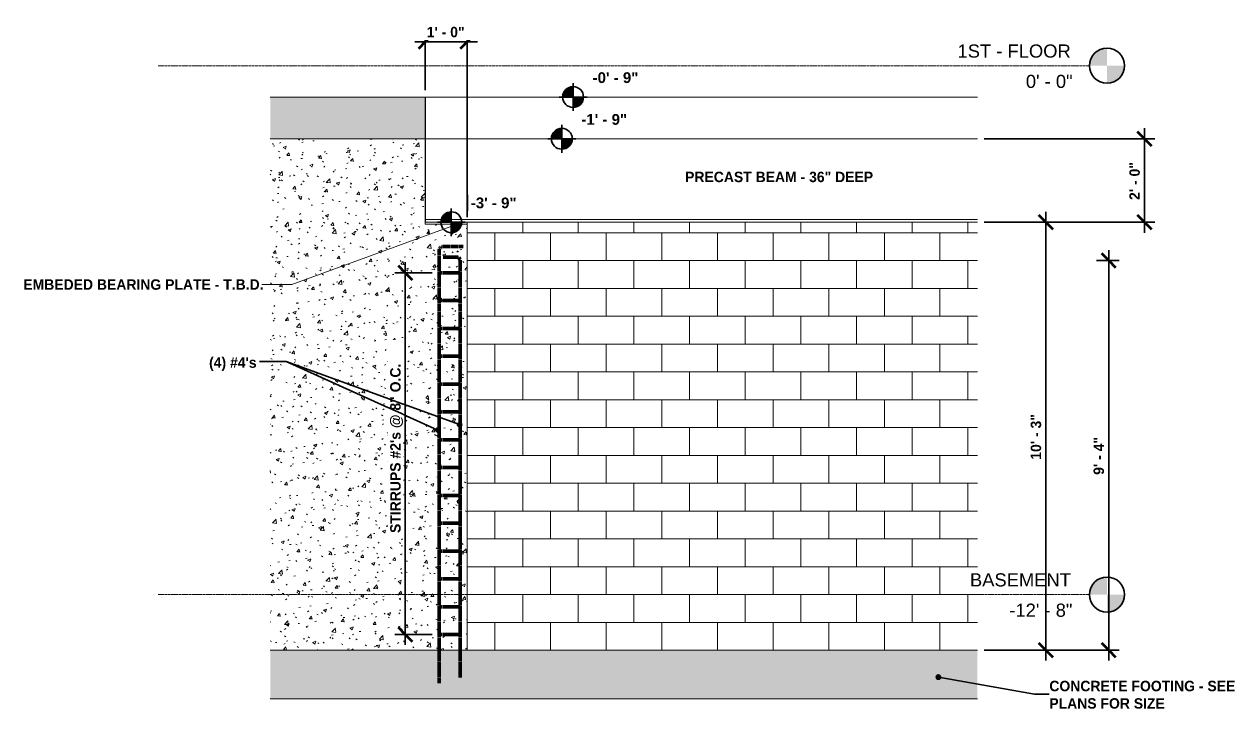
# Model space of a CAD drawing. Header units: inches. Extents: x -11943 to -10128, y -204 to 11732.
# Drawn here: x -10476.3 to -10128.2, y -184.8 to 11.9 of the extents above; entities that cross this region are included whole.
import ezdxf

# ---------------------------------------------------------------- set-up
doc = ezdxf.new("R2010")
doc.units = ezdxf.units.IN
doc.header["$MEASUREMENT"] = 0
doc.linetypes.add('Dash 1_16_', pattern=[0.125, 0.0625, -0.0625])
doc.linetypes.add('Grid Line 1_2_', pattern=[0.875, 0.5, -0.125, 0.125, -0.125])
for name, color, linetype, lineweight in [('A-ANNO-DIMS', 211, 'Continuous', 9), ('A-ANNO-DIMS-32', 211, 'Continuous', 9), ('A-ANNO-IDEN', 131, 'Continuous', 30), ('A-ANNO-NOTE', 131, 'Continuous', 30), ('A-DETL', 90, 'Continuous', 9), ('A-FLOR-LEVL', 51, 'Continuous', 9), ('A-WALL-PATT', 111, 'Continuous', 18), ('G-ANNO-DIMS', 111, 'Continuous', 9), ('G-ANNO-TEXT', 231, 'Continuous', 9), ('S-BEAM', 12, 'Continuous', 9), ('S-BEAM-IDEN', 2, 'Continuous', 30), ('S-FNDN', 32, 'Continuous', 18)]:
    doc.layers.add(name, color=color, linetype=linetype, lineweight=lineweight)
doc.styles.add('Arial_1', font='arial.ttf', dxfattribs={"height": 3.779528})
doc.styles.add('Arial_B_2', font='arialbd.ttf', dxfattribs={"height": 3.095238})
doc.styles.add('Century Gothic_B', font='', dxfattribs={"height": 3})
doc.styles.get('Century Gothic_B').set_extended_font_data('Century Gothic', bold=True)
doc.dimstyles.new('OD__1_16__Tol___2', dxfattribs={"dimscale": 12, "dimtxt": 3.132505, "dimasz": 0.333333, "dimexe": 0.25, "dimexo": 0.166667, "dimgap": 0.041667, "dimtad": 1, "dimdec": 4, "dimrnd": 0.0625, "dimzin": 3, "dimdsep": 46, "dimlunit": 4, "dimtxsty": 'Century Gothic_B', "dimblk1": 'OBLIQUE', "dimblk2": 'OBLIQUE', "dimsah": 1, "dimcen": 0.09, "dimdle": 0.25, "dimazin": 0, "dimtfac": 1, "dimtdec": 4, "dimtix": 1, "dimtmove": 0, "dimatfit": 3, "dimfxl": 1, "dimtvp": 1, "dimtfill": 1, "dimfrac": 2, "dimtolj": 1, "dimtzin": 0, "dimlwd": 30, "dimlwe": 30, "dimarcsym": 2})
doc.dimstyles.new('OD__1_4__Tol___1', dxfattribs={"dimscale": 12, "dimtxt": 3.132505, "dimasz": 0.333333, "dimexe": 0.25, "dimexo": 0.166667, "dimgap": 0.041667, "dimtad": 1, "dimrnd": 0.25, "dimzin": 1, "dimdsep": 46, "dimlunit": 4, "dimtxsty": 'Century Gothic_B', "dimblk1": 'OBLIQUE', "dimblk2": 'OBLIQUE', "dimsah": 1, "dimcen": 0.09, "dimdle": 0.25, "dimazin": 0, "dimtfac": 1, "dimtdec": 4, "dimtix": 1, "dimtmove": 0, "dimatfit": 3, "dimfxl": 1, "dimtvp": 1, "dimtfill": 1, "dimfrac": 2, "dimtolj": 1, "dimtzin": 0, "dimlwd": 30, "dimlwe": 30, "dimarcsym": 2})
pattern_1 = [(50, (-11453.3955, 0), (9.180645, -0.803093), [0.96, -10.56]), (355, (-11453.3955, 0), (-1.77559, 9.62839), [0.768, -8.448]), (100.451, (-11452.6305, -0.067), (7.405105, 8.824643), [0.816, -8.975]), (46.184, (-11453.396, 2.56), (13.66062, -2.11881), [1.44, -15.84]), (96.636, (-11452.258, 2.383), (11.96321, 12.46902), [1.224, -13.462]), (351.184, (-11453.396, 2.56), (11.96333, 12.46879), [1.152, -12.672]), (21, (-11452.1155, 1.92), (7.640226, -5.153266), [0.96, -10.56]), (326, (-11452.1155, 1.92), (3.11497, 9.282), [0.768, -8.448]), (71.451, (-11451.4795, 1.491), (10.75492, 4.12814), [0.816, -8.975]), (37.5, (-11453.3955, 0), (0.155151, 4.260964), [0.422, -7.923, 0.422, -8.154, -8.48]), (37.5, (-11453.3955, 0), (0.155151, 4.260964), [-16.922, 0.422, -8.058]), (7.5, (-11453.3955, 0), (3.366823, 5.04865), [0.422, -4.467, 0.422, -7.731, -3.232]), (7.5, (-11453.3955, 0), (3.366823, 5.04865), [-13.043, 0.422, -2.81]), (327.5, (-11456.2505, 0), (6.833054, -0.288593), [0.422, -2.778, 0.422, -9.562, -13.248]), (327.5, (-11456.2505, 0), (6.833054, -0.288593), [-13.184, 0.422, -12.826]), (317.5, (-11457.5305, 0), (7.464926, 1.28143), [0.422, -3.738, 0.422, -6.208, -9.408]), (317.5, (-11457.5305, 0), (7.464926, 1.28143), [-10.79, 0.422, -8.986])]

# ---------------------------------------------------------------- blocks, each defined once
blk = doc.blocks.new('034100 - Precast Structural Concrete - Inverted Tee - PRECAST BEAM - 36_ DEEP-1973334-DETAIL - REINFORCING AT SOUTH WALL LINTELS Copy 1')
at = {"layer": 'S-BEAM', "color": 143}
for p, q in [((-11169.17, -21), (-11169.17, -9)), ((-11010.42, -9), (-11169.17, -9)), ((-11169.17, -9.06), (-11010.42, -9.06)), ((-11169.17, -44.21), (-11169.17, -21)), ((-11169.17, -21), (-11010.42, -21)), ((-11169.17, -45), (-11169.17, -44.21)), ((-11169.17, -44.21), (-11010.42, -44.21)), ((-11169.17, -45), (-11010.42, -45))]:
    blk.add_line(p, q, dxfattribs=at)
blk = doc.blocks.new('Level - Extremo inicial de nivel - Círculo-11789-DETAIL - REINFORCING AT SOUTH WALL LINTELS Copy 1')
at = {"layer": 'A-FLOR-LEVL'}
h = blk.add_hatch(color=256, dxfattribs=at)
edge = h.paths.add_edge_path(flags=0)
edge.add_line((-10973.14, -152), (-10978.18, -152))
edge.add_arc((-10973.14, -152), 5.04, 90, 180, ccw=False)
edge.add_line((-10973.14, -146.96), (-10973.14, -152))
h = blk.add_hatch(color=256, dxfattribs=at)
edge = h.paths.add_edge_path(flags=0)
edge.add_line((-10973.14, -157.04), (-10973.14, -152))
edge.add_line((-10973.14, -152), (-10968.1, -152))
edge.add_arc((-10973.14, -152), 5.04, 270, 360, ccw=False)
at = {"layer": 'A-FLOR-LEVL', "lineweight": 30}
blk.add_circle((-10973.14, -152), 5.04, dxfattribs=at)
blk = doc.blocks.new('DIMBLOCK31-DETAIL - REINFORCING AT SOUTH WALL LINTELS Copy 1')
at = {"layer": 'A-ANNO-DIMS-32', "lineweight": 30}
for p, q in [((-10182.56, -45), (-10200.24, -45)), ((-10199.99, -45), (-10179.56, -45)), ((-10182.56, -42), (-10182.56, -171)), ((-10182.56, -168), (-10200.24, -168)), ((-10199.99, -168), (-10179.56, -168))]:
    blk.add_line(p, q, dxfattribs=at)
at = {"layer": 'A-ANNO-DIMS-32', "lineweight": 50}
for p, q in [((-10182.56, -45), (-10184.56, -43)), ((-10182.56, -45), (-10180.56, -47)), ((-10182.56, -168), (-10184.56, -166)), ((-10182.56, -168), (-10180.56, -170))]:
    blk.add_line(p, q, dxfattribs=at)
at = {"layer": 'A-ANNO-DIMS-32', "color": 0, "lineweight": 30, "insert": (-10186.91, -113.26), "char_height": 3, "width": 16.2294, "attachment_point": 1, "rotation": 90, "line_spacing_factor": 0.984502, "style": 'Century Gothic_B', "bg_fill": 3, "box_fill_scale": 1.25, "bg_fill_color": 256, "bg_fill_true_color": 13158600, "bg_fill_transparency": 0}
blk.add_mtext('10\' - 3"', dxfattribs=at)
blk = doc.blocks.new('_Oblique')
at = {"color": 0, "linetype": 'ByBlock', "lineweight": -2}
blk.add_line((-0.5, -0.5), (0.5, 0.5), dxfattribs=at)
blk = doc.blocks.new('DIMBLOCK32-DETAIL - REINFORCING AT SOUTH WALL LINTELS Copy 1')
at = {"layer": 'A-ANNO-DIMS-32', "lineweight": 50}
for p, q in [((-10154.19, -21), (-10156.19, -19)), ((-10154.19, -21), (-10152.19, -23)), ((-10154.19, -45), (-10156.19, -43)), ((-10154.19, -45), (-10152.19, -47))]:
    blk.add_line(p, q, dxfattribs=at)
at = {"layer": 'A-ANNO-DIMS-32', "lineweight": 30}
for p, q in [((-10154.19, -18), (-10154.19, -48)), ((-10154.19, -21), (-10200.24, -21)), ((-10199.99, -21), (-10151.19, -21)), ((-10154.19, -45), (-10200.24, -45)), ((-10199.99, -45), (-10151.19, -45))]:
    blk.add_line(p, q, dxfattribs=at)
at = {"layer": 'A-ANNO-DIMS-32', "color": 0, "lineweight": 30, "insert": (-10158.53, -38.59), "char_height": 3, "width": 13.425, "attachment_point": 1, "rotation": 90, "line_spacing_factor": 0.984502, "style": 'Century Gothic_B', "bg_fill": 3, "box_fill_scale": 1.25, "bg_fill_color": 256, "bg_fill_true_color": 13158600, "bg_fill_transparency": 0}
blk.add_mtext('2\' - 0"', dxfattribs=at)
blk = doc.blocks.new('Spot Elevations - Spot Elevation - Target Filled-1738873-DETAIL - REINFORCING AT SOUTH WALL LINTELS Copy 1')
at = {"layer": 'G-ANNO-DIMS'}
h = blk.add_hatch(color=256, dxfattribs=at)
edge = h.paths.add_edge_path(flags=0)
edge.add_line((-11129.93, -21), (-11132.93, -21))
edge.add_arc((-11129.93, -21), 3, 90, 180, ccw=False)
edge.add_line((-11129.93, -18), (-11129.93, -21))
h = blk.add_hatch(color=256, dxfattribs=at)
edge = h.paths.add_edge_path(flags=0)
edge.add_line((-11129.93, -21), (-11126.93, -21))
edge.add_arc((-11129.93, -21), 3, 270, 360, ccw=False)
edge.add_line((-11129.93, -24), (-11129.93, -21))
at = {"layer": 'G-ANNO-DIMS', "lineweight": 30}
for p, q in [((-11129.93, -17.02), (-11129.93, -25)), ((-11129.93, -21), (-11129.93, -18)), ((-11125.93, -21), (-11133.93, -21)), ((-11132.93, -21), (-11129.93, -21)), ((-11129.93, -21), (-11129.93, -24)), ((-11126.93, -21), (-11129.93, -21))]:
    blk.add_line(p, q, dxfattribs=at)
blk.add_circle((-11129.93, -21), 3, dxfattribs=at)
for start, end in [(90, 180), (270, 360)]:
    blk.add_arc((-11129.93, -21), 3, start, end, dxfattribs=at)
blk = doc.blocks.new('DIMBLOCK33-DETAIL - REINFORCING AT SOUTH WALL LINTELS Copy 1')
at = {"layer": 'A-ANNO-DIMS-32', "lineweight": 50}
for p, q in [((-10366.75, -59.5), (-10368.75, -57.5)), ((-10366.75, -59.5), (-10364.75, -61.5)), ((-10366.75, -163.5), (-10368.75, -161.5)), ((-10366.75, -163.5), (-10364.75, -165.5))]:
    blk.add_line(p, q, dxfattribs=at)
at = {"layer": 'A-ANNO-DIMS-32', "lineweight": 30}
for p, q in [((-10366.75, -56.5), (-10366.75, -166.5)), ((-10359, -59.5), (-10369.75, -59.5)), ((-10366.75, -59.5), (-10359, -59.5)), ((-10359, -163.5), (-10369.75, -163.5)), ((-10366.75, -163.5), (-10359, -163.5))]:
    blk.add_line(p, q, dxfattribs=at)
at = {"layer": 'A-ANNO-DIMS-32', "color": 0, "lineweight": 30, "insert": (-10371.1, -134.32), "char_height": 3, "width": 54.7741, "attachment_point": 1, "rotation": 90, "line_spacing_factor": 0.984502, "style": 'Century Gothic_B', "bg_fill": 3, "box_fill_scale": 1.25, "bg_fill_color": 256, "bg_fill_true_color": 13158600, "bg_fill_transparency": 0}
blk.add_mtext('STIRRUPS #2\'s @ 8" O.C.', dxfattribs=at)
blk = doc.blocks.new('DIMBLOCK34-DETAIL - REINFORCING AT SOUTH WALL LINTELS Copy 1')
at = {"layer": 'A-ANNO-DIMS-32', "lineweight": 50}
for p, q in [((-10164.48, -56), (-10166.48, -54)), ((-10164.48, -56), (-10162.48, -58)), ((-10164.48, -168), (-10166.48, -166)), ((-10164.48, -168), (-10162.48, -170))]:
    blk.add_line(p, q, dxfattribs=at)
at = {"layer": 'A-ANNO-DIMS-32', "lineweight": 30}
for p, q in [((-10164.48, -53), (-10164.48, -171)), ((-10167.99, -56), (-10161.48, -56)), ((-10164.48, -56), (-10167.99, -56)), ((-10164.48, -168), (-10200.24, -168)), ((-10199.99, -168), (-10161.48, -168))]:
    blk.add_line(p, q, dxfattribs=at)
at = {"layer": 'A-ANNO-DIMS-32', "color": 0, "lineweight": 30, "insert": (-10168.83, -117.59), "char_height": 3, "width": 13.425, "attachment_point": 1, "rotation": 90, "line_spacing_factor": 0.984502, "style": 'Century Gothic_B', "bg_fill": 3, "box_fill_scale": 1.25, "bg_fill_color": 256, "bg_fill_true_color": 13158600, "bg_fill_transparency": 0}
blk.add_mtext('9\' - 4"', dxfattribs=at)
blk = doc.blocks.new('DIMBLOCK35-DETAIL - REINFORCING AT SOUTH WALL LINTELS Copy 1')
at = {"layer": 'A-ANNO-DIMS-32', "lineweight": 30}
for p, q in [((-10361, -7), (-10361, 9.83)), ((-10349, -43.5), (-10349, 9.83)), ((-10364, 6.83), (-10346, 6.83)), ((-10361, 6.83), (-10361, -7)), ((-10349, 6.83), (-10349, -43.5))]:
    blk.add_line(p, q, dxfattribs=at)
at = {"layer": 'A-ANNO-DIMS-32', "lineweight": 50}
for p, q in [((-10361, 6.83), (-10359, 8.83)), ((-10349, 6.83), (-10347, 8.83)), ((-10361, 6.83), (-10363, 4.83)), ((-10349, 6.83), (-10351, 4.83))]:
    blk.add_line(p, q, dxfattribs=at)
at = {"layer": 'A-ANNO-DIMS-32', "color": 0, "lineweight": 30, "insert": (-10360.59, 11.17), "char_height": 3, "width": 13.425, "attachment_point": 1, "line_spacing_factor": 0.984502, "style": 'Century Gothic_B', "bg_fill": 3, "box_fill_scale": 1.25, "bg_fill_color": 256, "bg_fill_true_color": 13158600, "bg_fill_transparency": 0}
blk.add_mtext('1\' - 0"', dxfattribs=at)

msp = doc.modelspace()

# ---------------------------------------------------------------- hatches: boundary and pattern name
at = {"layer": 'A-ANNO-IDEN'}
h = msp.add_hatch(color=256, dxfattribs=at)
edge = h.paths.add_edge_path(flags=0)
edge.add_arc((-10213.44656, -175.74579), 0.625, 0, 360)
at = {"layer": 'A-ANNO-NOTE'}
h = msp.add_hatch(color=256, dxfattribs=at)
edge = h.paths.add_edge_path(flags=0)
edge.add_arc((-10357.34971, -104.73271), 0.625, 0, 360)
h = msp.add_hatch(color=256, dxfattribs=at)
edge = h.paths.add_edge_path(flags=0)
edge.add_arc((-10351.12475, -103.17307), 0.625, 0, 360)
h = msp.add_hatch(color=256, dxfattribs=at)
edge = h.paths.add_edge_path(flags=0)
edge.add_arc((-10351.12475, -103.17307), 0.625, 0, 360)
at = {"layer": 'A-WALL-PATT', "lineweight": 9}
h = msp.add_hatch(dxfattribs=at)
h.set_pattern_fill('FP_1', color=256, style=0, pattern_type=2)
h.set_pattern_definition(pattern_1)
h.paths.add_polyline_path([(-10349.00091, -168), (-10349.00091, -45.5), (-10361.00091, -45.5), (-10361.00091, -21), (-10405.57025, -21), (-10405.57025, -168)], flags=0)
h = msp.add_hatch(dxfattribs=at)
h.set_pattern_fill('FP_7', color=256, style=0, pattern_type=2)
h.set_pattern_definition([(0, (-10061.0005, -176), (0, 8), []), (90, (-10061.0005, -176), (-8, 8), [8, -8])])
h.paths.add_polyline_path([(-10202.2321, -168), (-10202.2321, -45), (-10349.00091, -45), (-10349.00091, -168)], flags=0)
at = {"layer": 'S-FNDN'}
msp.add_hatch(color=256, dxfattribs=at).paths.add_polyline_path([(-10405.57025, -21), (-10361.00091, -21), (-10361.00091, -9), (-10405.57025, -9), (-10405.57025, -20.41356)], flags=0)
at = {"layer": 'S-FNDN', "lineweight": 9}
h = msp.add_hatch(dxfattribs=at)
h.set_pattern_fill('FP_1', color=256, style=0, pattern_type=2)
h.set_pattern_definition(pattern_1)
h.paths.add_polyline_path([(-10202.2321, -182), (-10202.2321, -168), (-10405.57025, -168), (-10405.57025, -182)], flags=0)

# ---------------------------------------------------------------- linework, layer by layer
at = {"layer": 'A-ANNO-IDEN'}
for p, q in [((-10213.44656, -175.74579), (-10185.7816, -180.62784)), ((-10185.7816, -180.62784), (-10181.55049, -180.62784))]:
    msp.add_line(p, q, dxfattribs=at)
msp.add_circle((-10213.44656, -175.74579), 0.625, dxfattribs=at)
at = {"layer": 'A-ANNO-NOTE'}
for p, q in [((-10400.98974, -85.04161), (-10408.67631, -85.04161)), ((-10400.98974, -85.04161), (-10408.67631, -85.04161)), ((-10400.98974, -85.04161), (-10408.67631, -85.04161)), ((-10400.98974, -85.04161), (-10408.67631, -85.04161)), ((-10351.12475, -103.17307), (-10400.98974, -85.04161)), ((-10357.34971, -104.73271), (-10400.98974, -85.04161))]:
    msp.add_line(p, q, dxfattribs=at)
for centre in [(-10357.34971, -104.73271), (-10351.12475, -103.17307), (-10351.12475, -103.17307)]:
    msp.add_circle(centre, 0.625, dxfattribs=at)
at = {"layer": 'A-DETL', "linetype": 'Dash 1_16_', "lineweight": 70}
for p, q in [((-10356.00091, -52), (-10350.00091, -52)), ((-10357.00091, -53), (-10357.00091, -177.5)), ((-10352.00091, -55), (-10356.00091, -55)), ((-10351.00091, -56), (-10351.00091, -176)), ((-10351.00091, -59.5), (-10357.00091, -59.5)), ((-10351.00091, -67.5), (-10357.00091, -67.5)), ((-10351.00091, -75.5), (-10357.00091, -75.5)), ((-10351.00091, -83.5), (-10357.00091, -83.5)), ((-10351.00091, -91.5), (-10357.00091, -91.5)), ((-10351.00091, -99.5), (-10357.00091, -99.5)), ((-10351.00091, -107.5), (-10357.00091, -107.5)), ((-10351.00091, -115.5), (-10357.00091, -115.5)), ((-10351.00091, -123.5), (-10357.00091, -123.5)), ((-10351.00091, -131.5), (-10357.00091, -131.5)), ((-10351.00091, -139.5), (-10357.00091, -139.5)), ((-10351.00091, -147.5), (-10357.00091, -147.5)), ((-10351.00091, -155.5), (-10357.00091, -155.5)), ((-10351.00091, -163.5), (-10357.00091, -163.5))]:
    msp.add_line(p, q, dxfattribs=at)
for centre, start, end in [((-10356.00091, -53), 90, 180), ((-10352.00091, -56), 0, 90)]:
    msp.add_arc(centre, 1, start, end, dxfattribs=at)
at = {"layer": 'A-FLOR-LEVL', "linetype": 'Grid Line 1_2_'}
for p, q in [((-10437.79193, 0), (-10169.9886, 0)), ((-10437.79193, -152), (-10169.9886, -152))]:
    msp.add_line(p, q, dxfattribs=at)
at = {"layer": 'G-ANNO-TEXT', "color": 147, "lineweight": 20}
msp.add_line((-10399.34534, -62.89725), (-10408.04641, -62.89725), dxfattribs=at)
at = {"layer": 'S-FNDN'}
for p, q in [((-10405.57025, -9), (-10361.00091, -9)), ((-10361.00091, -45.5), (-10361.00091, -9)), ((-10361.00091, -21), (-10405.57025, -21)), ((-10349.00091, -168), (-10349.00091, -45)), ((-10349.00091, -45.5), (-10361.00091, -45.5))]:
    msp.add_line(p, q, dxfattribs=at)
at = {"layer": 'S-FNDN', "color": 253}
for p, q in [((-10405.57025, -168), (-10202.2321, -168)), ((-10405.57025, -182), (-10202.2321, -182))]:
    msp.add_line(p, q, dxfattribs=at)

# ---------------------------------------------------------------- block references
at = {"layer": 'A-FLOR-LEVL', "lineweight": 30}
for p in [(808.18849, 152), (808.18849, 0)]:
    msp.add_blockref('Level - Extremo inicial de nivel - Círculo-11789-DETAIL - REINFORCING AT SOUTH WALL LINTELS Copy 1', p, dxfattribs=at)
at = {"layer": 'G-ANNO-DIMS', "lineweight": 30}
for p in [(808.18849, 0), (776.4044, -24)]:
    msp.add_blockref('Spot Elevations - Spot Elevation - Target Filled-1738873-DETAIL - REINFORCING AT SOUTH WALL LINTELS Copy 1', p, dxfattribs=at)
at = {"layer": 'S-BEAM', "color": 143}
msp.add_blockref('034100 - Precast Structural Concrete - Inverted Tee - PRECAST BEAM - 36_ DEEP-1973334-DETAIL - REINFORCING AT SOUTH WALL LINTELS Copy 1', (808.18849, 0), dxfattribs=at)

# ---------------------------------------------------------------- texts
at = {"layer": 'A-ANNO-IDEN', "lineweight": 9, "char_height": 3, "attachment_point": 1, "style": 'Century Gothic_B'}
for s, insert, width in [('CONCRETE FOOTING - SEE', (-10181.55049, -176.79293), 64.236), ('PLANS FOR SIZE', (-10181.55049, -181.79293), 37.673)]:
    msp.add_mtext(s, dxfattribs=dict(at, insert=insert, width=width))
at = {"layer": 'A-ANNO-NOTE', "lineweight": 9, "insert": (-10423.17709, -83.82767), "char_height": 3, "width": 17.574, "attachment_point": 1, "style": 'Century Gothic_B'}
msp.add_mtext("(4) #4's", dxfattribs=at)
msp.add_mtext("(4) #4's", dxfattribs=at)
at = {"layer": 'A-FLOR-LEVL', "attachment_point": 1, "style": 'Arial_1'}
for s, insert, char_height, width in [('1ST - FLOOR', (-10207.95075, 6.1025), 3.7795276, 40.097), ('0\' - 0"', (-10188.30007, -2.61348), 3.779528, 16.564), ('BASEMENT', (-10204.3728, -145.8975), 3.779528, 35.754), ('-12\' - 8"', (-10193.04968, -154.61348), 3.779528, 22.321)]:
    msp.add_mtext(s, dxfattribs=dict(at, insert=insert, char_height=char_height, width=width))
at = {"layer": 'G-ANNO-TEXT', "color": 147, "lineweight": 20, "insert": (-10476.60956, -61.39725), "char_height": 3, "width": 79.992, "attachment_point": 1, "style": 'Century Gothic_B'}
msp.add_mtext('EMBEDED BEARING PLATE - T.B.D.', dxfattribs=at)
at = {"layer": 'S-BEAM-IDEN', "lineweight": 9, "insert": (-10286.2916, -30.46795), "char_height": 3, "width": 63.125, "attachment_point": 1, "style": 'Century Gothic_B'}
msp.add_mtext('PRECAST BEAM - 36" DEEP', dxfattribs=at)

# ---------------------------------------------------------------- next in the draw order: texts
at = {"layer": 'G-ANNO-DIMS', "char_height": 3.095238, "width": 15.3526542, "attachment_point": 1, "line_spacing_factor": 0.941778, "style": 'Arial_B_2', "bg_fill": 3, "box_fill_scale": 1.25, "bg_fill_color": 256, "bg_fill_true_color": 13158600, "bg_fill_transparency": 0}
for s, insert in [('-1\' - 9"', (-10316.13981, -13.8845)), ('-3\' - 9"', (-10347.9239, -37.8845))]:
    msp.add_mtext(s, dxfattribs=dict(at, insert=insert))

# ---------------------------------------------------------------- next in the draw order: dimensions: what is measured, and where the dimension line sits
at = {"layer": 'A-ANNO-DIMS', "lineweight": 30}
dim = msp.add_linear_dim(base=(-10182.56017, -168), p1=(-10201.9886, -45), p2=(-10201.9886, -168), angle=90, dimstyle='OD__1_4__Tol___1', override={"dimpost": '<>', "dimfxl": 123}, dxfattribs=at)
dim.commit()
dim.dimension.update_dxf_attribs({"geometry": 'DIMBLOCK31-DETAIL - REINFORCING AT SOUTH WALL LINTELS Copy 1', "text_midpoint": (-10184.63563, -106.5)})
dim = msp.add_linear_dim(base=(-10366.75254, -163.5), p1=(-10357.00091, -59.5), p2=(-10357.00091, -163.5), angle=90, text='STIRRUPS #2\'s @ 8" O.C.', dimstyle='OD__1_4__Tol___1', override={"dimpost": '<>', "dimfxl": 104}, dxfattribs=at)
dim.commit()
dim.dimension.update_dxf_attribs({"geometry": 'DIMBLOCK33-DETAIL - REINFORCING AT SOUTH WALL LINTELS Copy 1', "text_midpoint": (-10368.86063, -111.5)})

# ---------------------------------------------------------------- next in the draw order: hatches: boundary and pattern name
at = {"layer": 'A-ANNO-NOTE'}
h = msp.add_hatch(color=256, dxfattribs=at)
edge = h.paths.add_edge_path(flags=0)
edge.add_arc((-10357.34971, -104.73271), 0.625, 0, 360)

# ---------------------------------------------------------------- next in the draw order: linework, layer by layer
for p in [(-10351.12475, -103.17307), (-10357.34971, -104.73271)]:
    msp.add_line(p, (-10400.98974, -85.04161), dxfattribs=at)
msp.add_circle((-10357.34971, -104.73271), 0.625, dxfattribs=at)

# ---------------------------------------------------------------- next in the draw order: block references
at = {"layer": 'G-ANNO-DIMS', "lineweight": 30}
msp.add_blockref('Spot Elevations - Spot Elevation - Target Filled-1738873-DETAIL - REINFORCING AT SOUTH WALL LINTELS Copy 1', (811.43176, 12), dxfattribs=at)

# ---------------------------------------------------------------- next in the draw order: dimensions: what is measured, and where the dimension line sits
at = {"layer": 'A-ANNO-DIMS', "lineweight": 30}
dim = msp.add_linear_dim(base=(-10349.00091, 6.82758), p1=(-10361.00091, -9), p2=(-10349.00091, -45.5), dimstyle='OD__1_16__Tol___2', override={"dimpost": '<>', "dimfxl": 38.421999}, dxfattribs=at)
dim.commit()
dim.dimension.update_dxf_attribs({"geometry": 'DIMBLOCK35-DETAIL - REINFORCING AT SOUTH WALL LINTELS Copy 1', "text_midpoint": (-10355.00091, 8.90303)})
for base, p1, p2, override, picture, middle in [((-10154.186, -45), (-10201.9886, -21), (-10201.9886, -45), {"dimpost": '<>', "dimfxl": 24}, 'DIMBLOCK32-DETAIL - REINFORCING AT SOUTH WALL LINTELS Copy 1', (-10156.26146, -33)), ((-10164.48232, -168), (-10169.9886, -56), (-10201.9886, -168), {"dimpost": '<>', "dimfxl": 116.481758}, 'DIMBLOCK34-DETAIL - REINFORCING AT SOUTH WALL LINTELS Copy 1', (-10166.55778, -112))]:
    dim = msp.add_linear_dim(base=base, p1=p1, p2=p2, angle=90, dimstyle='OD__1_4__Tol___1', override=override, dxfattribs=at)
    dim.commit()
    dim.dimension.update_dxf_attribs({"geometry": picture, "text_midpoint": middle})

# ---------------------------------------------------------------- next in the draw order: hatches: boundary and pattern name
at = {"layer": 'G-ANNO-TEXT', "lineweight": 20}
h = msp.add_hatch(color=147, dxfattribs=at)
edge = h.paths.add_edge_path(flags=0)
edge.add_arc((-10351.57418, -45.46), 0.625, 0, 360)

# ---------------------------------------------------------------- next in the draw order: linework, layer by layer
at = {"layer": 'G-ANNO-TEXT', "color": 147, "lineweight": 20}
msp.add_line((-10351.57418, -45.46), (-10399.34534, -62.89725), dxfattribs=at)
msp.add_circle((-10351.57418, -45.46), 0.625, dxfattribs=at)

# ---------------------------------------------------------------- next in the draw order: texts
at = {"layer": 'G-ANNO-DIMS', "insert": (-10312.89653, -1.8845), "char_height": 3.095238, "width": 15.3526542, "attachment_point": 1, "line_spacing_factor": 0.941778, "style": 'Arial_B_2', "bg_fill": 3, "box_fill_scale": 1.25, "bg_fill_color": 256, "bg_fill_true_color": 13158600, "bg_fill_transparency": 0}
msp.add_mtext('-0\' - 9"', dxfattribs=at)

doc.saveas('drawing.dxf')
